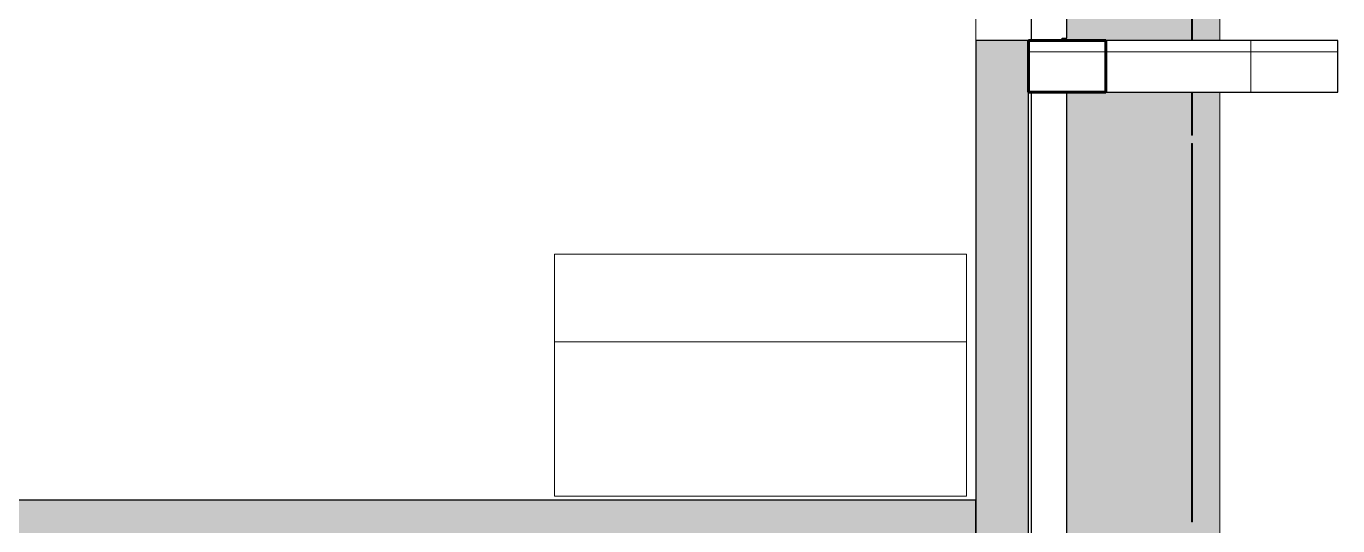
# Model space of a CAD drawing. Header units: millimetres. Extents: x 79795 to 317870, y -36033 to 97293.
# Drawn here: x 228896 to 231441, y 23307 to 24277 of the extents above; entities that cross this region are included whole.
import ezdxf

# ---------------------------------------------------------------- set-up
doc = ezdxf.new("R2010")
doc.units = ezdxf.units.MM
doc.header["$MEASUREMENT"] = 0
for name, color, linetype, lineweight in [('CSM-STL-XX-ZZ-M3-A-XXXX-00001_detached _19_04_21__rvt-1-Level 4$0$A-GLAZ', 7, 'CONTINUOUS', 9), ('CSM-STL-XX-ZZ-M3-A-XXXX-00001_detached _19_04_21__rvt-1-Level 4$0$A-GLAZ-CWMG', 7, 'CONTINUOUS', 9), ('CSM-STL-XX-ZZ-M3-A-XXXX-00001_detached _19_04_21__rvt-1-Level 4$0$A-WALL-PATT', 7, 'CONTINUOUS', 9), ('CSM-STL-XX-ZZ-M3-A-XXXX-00001_detached _19_04_21__rvt-1-Level 4$0$I-WALL', 7, 'CONTINUOUS', 9), ('CSM-STL-XX-ZZ-M3-A-XXXX-00001_detached _19_04_21__rvt-1-Level 4$0$S-COLS-SYMB', 171, 'CONTINUOUS', 70), ('I-FURN', 8, 'CONTINUOUS', 9)]:
    doc.layers.add(name, color=color, linetype=linetype, lineweight=lineweight)

msp = doc.modelspace()

# ---------------------------------------------------------------- hatches: boundary and pattern name
at = {"layer": 'CSM-STL-XX-ZZ-M3-A-XXXX-00001_detached _19_04_21__rvt-1-Level 4$0$A-GLAZ'}
h = msp.add_hatch(color=256, dxfattribs=at)
h.paths.add_polyline_path([(231211.8, 16190.3), (231211.8, 18843.3), (230914.8, 18843.3), (230914.8, 17490.3), (230910.2, 17490.3), (230910.2, 17486), (230914.8, 17486), (230914.8, 16294.6), (230910.2, 16294.6), (230910.2, 16290.3), (231174.8, 16290.3), (231174.8, 16190.3)], flags=0)
h.paths.add_polyline_path([(230914.8, 18943.3), (231211.8, 18943.3), (231211.8, 21496.3), (230914.8, 21496.3), (230914.8, 20143.3), (230910.2, 20143.3), (230910.2, 20139), (230914.8, 20139), (230914.8, 18947.6), (230910.2, 18947.6), (230910.2, 18943.3)], flags=0)
h.paths.add_polyline_path([(230914.8, 21596.3), (231211.8, 21596.3), (231211.8, 24149.3), (230914.8, 24149.3), (230914.8, 22796.3), (230910.2, 22796.3), (230910.2, 22792), (230914.8, 22792), (230914.8, 21600.6), (230910.2, 21600.6), (230910.2, 21596.3)], flags=0)
h.paths.add_polyline_path([(230914.8, 24249.3), (231211.8, 24249.3), (231211.8, 25549.3), (231174.8, 25549.3), (231174.8, 25449.3), (230910.2, 25449.3), (230910.2, 25445), (230914.8, 25445), (230914.8, 24253.6), (230910.2, 24253.6), (230910.2, 24249.3)], flags=0)
h = msp.add_hatch(color=256, dxfattribs=at)
h.paths.add_polyline_path([(230908.1, 16290.3), (230910.2, 16290.3), (230910.2, 16294.6), (230908.1, 16294.6)], flags=0)
h.paths.add_polyline_path([(230908.1, 17486), (230910.2, 17486), (230910.2, 17490.3), (230908.1, 17490.3)], flags=0)
h.paths.add_polyline_path([(230908.1, 18943.3), (230910.2, 18943.3), (230910.2, 18947.6), (230908.1, 18947.6)], flags=0)
h.paths.add_polyline_path([(230910.2, 20139), (230910.2, 20143.3), (230908.1, 20143.3), (230908.1, 20139)], flags=0)
h.paths.add_polyline_path([(230910.2, 21596.3), (230910.2, 21600.6), (230908.1, 21600.6), (230908.1, 21596.3)], flags=0)
h.paths.add_polyline_path([(230910.2, 22792), (230910.2, 22796.3), (230908.1, 22796.3), (230908.1, 22792)], flags=0)
h.paths.add_polyline_path([(230908.1, 24249.3), (230910.2, 24249.3), (230910.2, 24253.6), (230908.1, 24253.6)], flags=0)
h.paths.add_polyline_path([(230908.1, 25445), (230910.2, 25445), (230910.2, 25449.3), (230908.1, 25449.3)], flags=0)
h = msp.add_hatch(dxfattribs=at)
h.set_pattern_fill('FP_14', color=256, angle=-90, style=0, pattern_type=2)
h.set_pattern_definition([(360, (147271.8, -12772.7), (1e-12, 500), []), (90, (147271.8, -12772.7), (-500, 1e-12), [])])
h.paths.add_polyline_path([(231440.8, 24149.3), (231440.8, 24249.3), (230840.8, 24249.3), (230840.8, 24149.3), (230942.3, 24149.3)], flags=0)
at = {"layer": 'CSM-STL-XX-ZZ-M3-A-XXXX-00001_detached _19_04_21__rvt-1-Level 4$0$A-WALL-PATT'}
for points in [[(230840.8, 24147.3), (230840.8, 24249.3), (230738.8, 24249.3), (230738.8, 24147.3)], [(230840.8, 22898.3), (230840.8, 24147.3), (230738.8, 24147.3), (230738.8, 22898.3), (230792.8, 22898.3)], [(226452.8, 23255.3), (230738.8, 23255.3), (230738.8, 23357.3), (226452.8, 23357.3)]]:
    msp.add_hatch(color=256, dxfattribs=at).paths.add_polyline_path(points, flags=0)

# ---------------------------------------------------------------- linework, layer by layer
at = {"layer": 'CSM-STL-XX-ZZ-M3-A-XXXX-00001_detached _19_04_21__rvt-1-Level 4$0$A-GLAZ'}
for p, q in [((231211.8, 24249.3), (231211.8, 25549.3)), ((230908.1, 24249.3), (230908.1, 24253.6)), ((230910.2, 24249.3), (230910.2, 24253.6)), ((231211.8, 21596.3), (231211.8, 24149.3))]:
    msp.add_line(p, q, dxfattribs=at)
at = {"layer": 'CSM-STL-XX-ZZ-M3-A-XXXX-00001_detached _19_04_21__rvt-1-Level 4$0$A-GLAZ', "lineweight": 30}
for p, q in [((230846, 24308.5), (230846, 24249.3)), ((230914.8, 24253.6), (230914.8, 24314.5)), ((231440.8, 24249.3), (230840.8, 24249.3)), ((230846, 24249.3), (230905.9, 24249.3)), ((230905.9, 24249.3), (230905.9, 24253.6)), ((230905.9, 24253.6), (230914.8, 24253.6)), ((231440.8, 24149.3), (231440.8, 24249.3)), ((230840.8, 24149.3), (231440.8, 24149.3)), ((230914.8, 24149.3), (230846, 24149.3)), ((230846, 24149.3), (230846, 22796.3)), ((230914.8, 22796.3), (230914.8, 24149.3))]:
    msp.add_line(p, q, dxfattribs=at)
at = {"layer": 'CSM-STL-XX-ZZ-M3-A-XXXX-00001_detached _19_04_21__rvt-1-Level 4$0$A-GLAZ-CWMG'}
for p, q in [((231156.8, 24249.3), (231156.8, 24807.3)), ((231158.8, 24807.3), (231158.8, 24249.3)), ((231156.8, 24065.3), (231156.8, 24149.3)), ((231158.8, 24149.3), (231158.8, 24065.3)), ((231158.8, 24065.3), (231156.8, 24065.3)), ((231156.8, 24049.3), (231158.8, 24049.3)), ((231156.8, 23315.3), (231156.8, 24049.3)), ((231158.8, 24049.3), (231158.8, 23315.3)), ((231158.8, 23315.3), (231156.8, 23315.3))]:
    msp.add_line(p, q, dxfattribs=at)
at = {"layer": 'CSM-STL-XX-ZZ-M3-A-XXXX-00001_detached _19_04_21__rvt-1-Level 4$0$I-WALL'}
msp.add_line((230738.8, 24249.3), (230738.8, 25449.3), dxfattribs=at)
at = {"layer": 'CSM-STL-XX-ZZ-M3-A-XXXX-00001_detached _19_04_21__rvt-1-Level 4$0$I-WALL', "lineweight": 30}
for p, q in [((230840.8, 24249.3), (230738.8, 24249.3)), ((230738.8, 24249.3), (230738.8, 24147.3)), ((230840.8, 24147.3), (230840.8, 24249.3)), ((230738.8, 24147.3), (230738.8, 22898.3)), ((230840.8, 22898.3), (230840.8, 24147.3)), ((230738.8, 23357.3), (226452.8, 23357.3)), ((230738.8, 23255.3), (230738.8, 23357.3))]:
    msp.add_line(p, q, dxfattribs=at)
at = {"layer": 'CSM-STL-XX-ZZ-M3-A-XXXX-00001_detached _19_04_21__rvt-1-Level 4$0$S-COLS-SYMB', "lineweight": 60}
for p, q in [((230840.8, 24249.3), (230840.8, 24149.3)), ((230840.8, 24249.3), (230990.8, 24249.3)), ((230990.8, 24249.3), (230990.8, 24149.3)), ((230840.8, 24149.3), (230990.8, 24149.3))]:
    msp.add_line(p, q, dxfattribs=at)
at = {"layer": 'I-FURN'}
for p, q in [((230720.7, 23834.5), (229920.7, 23834.5)), ((229920.7, 23834.5), (229920.7, 23664.5)), ((230720.7, 23664.5), (230720.7, 23834.5)), ((230720.7, 23664.5), (229920.7, 23664.5)), ((229920.7, 23664.5), (229920.7, 23364.5)), ((230720.7, 23364.5), (230720.7, 23664.5)), ((229920.7, 23364.5), (230720.7, 23364.5))]:
    msp.add_line(p, q, dxfattribs=at)

doc.saveas('drawing.dxf')
